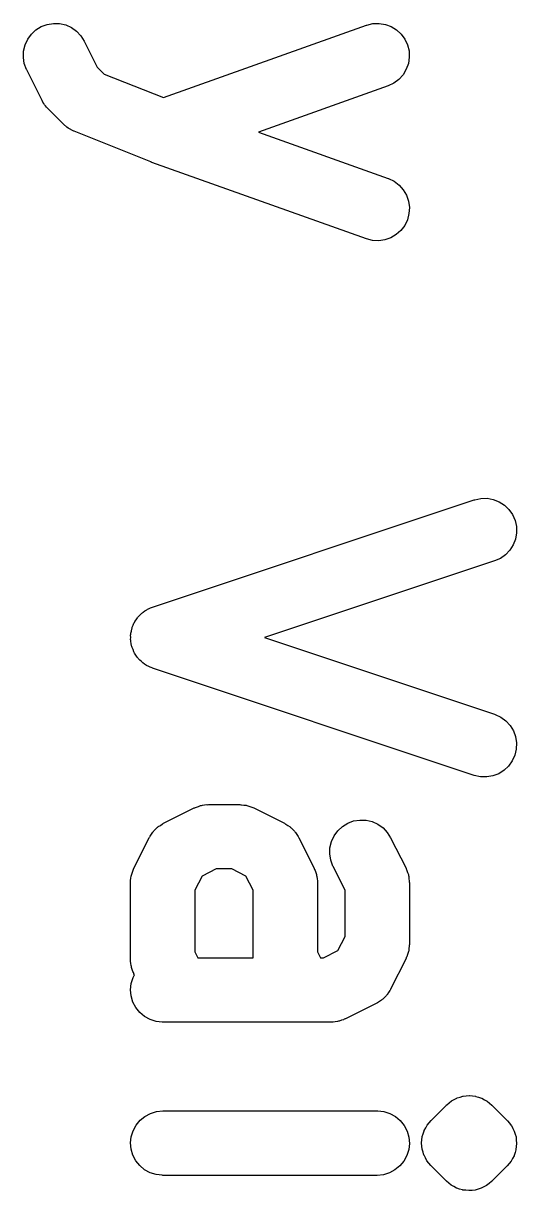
# Model space of a CAD drawing. Extents: x 0.7 to 15.8, y -5 to -0.9.
# Drawn here: x 0.9477 to 1.0382, y -3.4704 to -3.2562 of the extents above; entities that cross this region are included whole.
import ezdxf

# ---------------------------------------------------------------- set-up
doc = ezdxf.new("R2010")
doc.units = 0
doc.header["$MEASUREMENT"] = 0
doc.layers.add('BLACK', color=7, linetype='CONTINUOUS')

msp = doc.modelspace()

# ---------------------------------------------------------------- linework, layer by layer
at = {"layer": 'BLACK', "linetype": 'CONTINUOUS'}
for p, q in [((0.950016, -3.25736), (0.950995, -3.25676)), ((0.950995, -3.25676), (0.952075, -3.25635)), ((0.952075, -3.25635), (0.953212, -3.25616)), ((0.953212, -3.25616), (0.954364, -3.2562)), ((0.954364, -3.2562), (0.955487, -3.25646)), ((0.955487, -3.25646), (0.956538, -3.25693)), ((0.956538, -3.25693), (0.957477, -3.2576)), ((0.973403, -3.2698), (1.01067, -3.2565)), ((1.01067, -3.2565), (1.01075, -3.25647)), ((1.01075, -3.25647), (1.01187, -3.2562)), ((1.01187, -3.2562), (1.01302, -3.25616)), ((1.01302, -3.25616), (1.01416, -3.25635)), ((1.01416, -3.25635), (1.01524, -3.25675)), ((1.01524, -3.25675), (1.01622, -3.25735)), ((0.948017, -3.26013), (0.948497, -3.25908)), ((0.948497, -3.25908), (0.949172, -3.25815)), ((0.949172, -3.25815), (0.950016, -3.25736)), ((0.957477, -3.2576), (0.958268, -3.25844)), ((0.958268, -3.25844), (0.958882, -3.25942)), ((1.01622, -3.25735), (1.01707, -3.25813)), ((1.01707, -3.25813), (1.01775, -3.25906)), ((1.01775, -3.25906), (1.01823, -3.26011)), ((0.947704, -3.2624), (0.947749, -3.26125)), ((0.947749, -3.26125), (0.948017, -3.26013)), ((0.958882, -3.25942), (0.961265, -3.26418)), ((1.01823, -3.26011), (1.0185, -3.26123)), ((1.0185, -3.26123), (1.01855, -3.26238)), ((0.947884, -3.26354), (0.947704, -3.2624)), ((1.01855, -3.26238), (1.01838, -3.26352)), ((0.948281, -3.26462), (0.947884, -3.26354)), ((0.948317, -3.2647), (0.948281, -3.26462)), ((0.95113, -3.27032), (0.948317, -3.2647)), ((0.961265, -3.26418), (0.962542, -3.26546)), ((0.962542, -3.26546), (0.973403, -3.2698)), ((1.01739, -3.26559), (1.01661, -3.26644)), ((1.01798, -3.2646), (1.01739, -3.26559)), ((1.01838, -3.26352), (1.01798, -3.2646)), ((1.01464, -3.26762), (0.990843, -3.27612)), ((1.01568, -3.26713), (1.01464, -3.26762)), ((1.01661, -3.26644), (1.01568, -3.26713)), ((0.951306, -3.2706), (0.95113, -3.27032)), ((0.951459, -3.2709), (0.951306, -3.2706)), ((0.951612, -3.27109), (0.951459, -3.2709)), ((0.951743, -3.2713), (0.951612, -3.27109)), ((0.951971, -3.27154), (0.951743, -3.2713)), ((0.952178, -3.2718), (0.951971, -3.27154)), ((0.952236, -3.27186), (0.952178, -3.2718)), ((0.955048, -3.27467), (0.952236, -3.27186)), ((0.955705, -3.27521), (0.955048, -3.27467)), ((0.955938, -3.2754), (0.955705, -3.27521)), ((0.955939, -3.2754), (0.955938, -3.2754)), ((0.956954, -3.27595), (0.955939, -3.2754)), ((0.955939, -3.2754), (0.955939, -3.2754)), ((0.956955, -3.27595), (0.956954, -3.27595)), ((0.957031, -3.27598), (0.956955, -3.27595)), ((0.971091, -3.2816), (0.957031, -3.27598)), ((0.990843, -3.27612), (1.01464, -3.28462)), ((0.971158, -3.28162), (0.971091, -3.2816)), ((0.971221, -3.28165), (0.971158, -3.28162)), ((0.971298, -3.28168), (0.971221, -3.28165)), ((1.01067, -3.29574), (0.971298, -3.28168)), ((1.01464, -3.28462), (1.01472, -3.28465)), ((1.01472, -3.28465), (1.01575, -3.28515)), ((1.01575, -3.28515), (1.01667, -3.28585)), ((1.01667, -3.28585), (1.01744, -3.28671)), ((1.01744, -3.28671), (1.01802, -3.28771)), ((1.01802, -3.28771), (1.0184, -3.2888)), ((1.0184, -3.2888), (1.01856, -3.28994)), ((1.01849, -3.29109), (1.0182, -3.2922)), ((1.01856, -3.28994), (1.01849, -3.29109)), ((1.0177, -3.29324), (1.01701, -3.29416)), ((1.0182, -3.2922), (1.0177, -3.29324)), ((1.01516, -3.29552), (1.01408, -3.29591)), ((1.01615, -3.29494), (1.01516, -3.29552)), ((1.01701, -3.29416), (1.01615, -3.29494)), ((1.01179, -3.29602), (1.01067, -3.29574)), ((1.01294, -3.29608), (1.01179, -3.29602)), ((1.01408, -3.29591), (1.01294, -3.29608)), ((0.971417, -3.36332), (1.03047, -3.34363)), ((1.03047, -3.34363), (1.03055, -3.34361)), ((1.03055, -3.34361), (1.03168, -3.34337)), ((1.03168, -3.34337), (1.03283, -3.34335)), ((1.03283, -3.34335), (1.03396, -3.34356)), ((1.03396, -3.34356), (1.03504, -3.34398)), ((1.03504, -3.34398), (1.03601, -3.3446)), ((1.03601, -3.3446), (1.03683, -3.3454)), ((1.03683, -3.3454), (1.03749, -3.34635)), ((1.03749, -3.34635), (1.03796, -3.34741)), ((1.03796, -3.34741), (1.0382, -3.34853)), ((1.0382, -3.34853), (1.03823, -3.34968)), ((1.03803, -3.35082), (1.03761, -3.35189)), ((1.03823, -3.34968), (1.03803, -3.35082)), ((1.037, -3.35287), (1.0362, -3.3537)), ((1.03761, -3.35189), (1.037, -3.35287)), ((1.03421, -3.35484), (0.991959, -3.36892)), ((1.03526, -3.35437), (1.03421, -3.35484)), ((1.0362, -3.3537), (1.03526, -3.35437)), ((0.969684, -3.36424), (0.970031, -3.36402)), ((0.970031, -3.36402), (0.970364, -3.36379)), ((0.970364, -3.36379), (0.970519, -3.36372)), ((0.970519, -3.36372), (0.970662, -3.36363)), ((0.970662, -3.36363), (0.971044, -3.36348)), ((0.971044, -3.36348), (0.971417, -3.36332)), ((0.967864, -3.36664), (0.968012, -3.36626)), ((0.968012, -3.36626), (0.968102, -3.36612)), ((0.968102, -3.36612), (0.968172, -3.36596)), ((0.968172, -3.36596), (0.96841, -3.36563)), ((0.96841, -3.36563), (0.968629, -3.36529)), ((0.968629, -3.36529), (0.968745, -3.36516)), ((0.968745, -3.36516), (0.968844, -3.36503)), ((0.968844, -3.36503), (0.969141, -3.36475)), ((0.969141, -3.36475), (0.969423, -3.36445)), ((0.969423, -3.36445), (0.969561, -3.36435)), ((0.969561, -3.36435), (0.969684, -3.36424)), ((0.967396, -3.36847), (0.967425, -3.3683)), ((0.967405, -3.36888), (0.967396, -3.36847)), ((0.967425, -3.3683), (0.967431, -3.36813)), ((0.967431, -3.36813), (0.967525, -3.36774)), ((0.967525, -3.36774), (0.967596, -3.36733)), ((0.967596, -3.36733), (0.967657, -3.36718)), ((0.967657, -3.36718), (0.967695, -3.36701)), ((0.967695, -3.36701), (0.967864, -3.36664)), ((0.96739, -3.36929), (0.967405, -3.36888)), ((0.967417, -3.36945), (0.96739, -3.36929)), ((0.967421, -3.36962), (0.967417, -3.36945)), ((0.967509, -3.37002), (0.967421, -3.36962)), ((0.967574, -3.37042), (0.967509, -3.37002)), ((0.967633, -3.37058), (0.967574, -3.37042)), ((0.967669, -3.37075), (0.967633, -3.37058)), ((0.991959, -3.36892), (1.03421, -3.383)), ((0.967833, -3.37112), (0.967669, -3.37075)), ((0.967975, -3.3715), (0.967833, -3.37112)), ((0.968064, -3.37165), (0.967975, -3.3715)), ((0.968131, -3.3718), (0.968064, -3.37165)), ((0.968365, -3.37214), (0.968131, -3.3718)), ((0.968578, -3.37249), (0.968365, -3.37214)), ((0.968693, -3.37261), (0.968578, -3.37249)), ((0.96879, -3.37275), (0.968693, -3.37261)), ((0.969084, -3.37303), (0.96879, -3.37275)), ((0.969361, -3.37333), (0.969084, -3.37303)), ((0.969498, -3.37343), (0.969361, -3.37333)), ((0.969619, -3.37355), (0.969498, -3.37343)), ((0.969963, -3.37377), (0.969619, -3.37355)), ((0.970293, -3.37401), (0.969963, -3.37377)), ((0.970446, -3.37408), (0.970293, -3.37401)), ((0.970588, -3.37417), (0.970446, -3.37408)), ((0.970969, -3.37432), (0.970588, -3.37417)), ((0.971339, -3.37449), (0.970969, -3.37432)), ((0.971417, -3.37452), (0.971339, -3.37449)), ((1.03047, -3.39421), (0.971417, -3.37452)), ((1.03421, -3.383), (1.03429, -3.38303)), ((1.03429, -3.38303), (1.03533, -3.38351)), ((1.03533, -3.38351), (1.03626, -3.38419)), ((1.03626, -3.38419), (1.03705, -3.38504)), ((1.03705, -3.38504), (1.03765, -3.38602)), ((1.03765, -3.38602), (1.03805, -3.3871)), ((1.03805, -3.3871), (1.03823, -3.38824)), ((1.03819, -3.38939), (1.03793, -3.39051)), ((1.03823, -3.38824), (1.03819, -3.38939)), ((1.03745, -3.39156), (1.03678, -3.3925)), ((1.03793, -3.39051), (1.03745, -3.39156)), ((1.03496, -3.3939), (1.03388, -3.3943)), ((1.03594, -3.39328), (1.03496, -3.3939)), ((1.03678, -3.3925), (1.03594, -3.39328)), ((1.0316, -3.39446), (1.03047, -3.39421)), ((1.03275, -3.3945), (1.0316, -3.39446)), ((1.03388, -3.3943), (1.03275, -3.3945)), ((0.973456, -3.40301), (0.97908, -3.40019)), ((0.97908, -3.40019), (0.979154, -3.40016)), ((0.979154, -3.40016), (0.979317, -3.4001)), ((0.979317, -3.4001), (0.979471, -3.40002)), ((0.979471, -3.40002), (0.979857, -3.3999)), ((0.979857, -3.3999), (0.980236, -3.39976)), ((0.980236, -3.39976), (0.980408, -3.39973)), ((0.980408, -3.39973), (0.980574, -3.39968)), ((0.980574, -3.39968), (0.980976, -3.39964)), ((0.980976, -3.39964), (0.981374, -3.39958)), ((0.981374, -3.39958), (0.981548, -3.39959)), ((0.981548, -3.39959), (0.981721, -3.39957)), ((0.981721, -3.39957), (0.987345, -3.39957)), ((0.987345, -3.39957), (0.987428, -3.39957)), ((0.987428, -3.39957), (0.9876, -3.39959)), ((0.9876, -3.39959), (0.987774, -3.39959)), ((0.987774, -3.39959), (0.988172, -3.39966)), ((0.988172, -3.39966), (0.988573, -3.3997)), ((0.988573, -3.3997), (0.988739, -3.39975)), ((0.988739, -3.39975), (0.98891, -3.39978)), ((0.98891, -3.39978), (0.989287, -3.39993)), ((0.989287, -3.39993), (0.989672, -3.40005)), ((0.989672, -3.40005), (0.989824, -3.40013)), ((0.989824, -3.40013), (0.989986, -3.40019)), ((0.989986, -3.40019), (0.995611, -3.40301)), ((1.00724, -3.40299), (1.00832, -3.40258)), ((1.00832, -3.40258), (1.00945, -3.4024)), ((1.00945, -3.4024), (1.01061, -3.40243)), ((1.01061, -3.40243), (1.01173, -3.40269)), ((1.01173, -3.40269), (1.01278, -3.40317)), ((0.971235, -3.40498), (0.971479, -3.40461)), ((0.971479, -3.40461), (0.971568, -3.40452)), ((0.971568, -3.40452), (0.971642, -3.40441)), ((0.971642, -3.40441), (0.971969, -3.4041)), ((0.971969, -3.4041), (0.972282, -3.40378)), ((0.972282, -3.40378), (0.972387, -3.40371)), ((0.972387, -3.40371), (0.97248, -3.40362)), ((0.97248, -3.40362), (0.97286, -3.40338)), ((0.97286, -3.40338), (0.973231, -3.40313)), ((0.973231, -3.40313), (0.973348, -3.40307)), ((0.973348, -3.40307), (0.973456, -3.40301)), ((0.995611, -3.40301), (0.995684, -3.40304)), ((0.995684, -3.40304), (0.995791, -3.40311)), ((0.995791, -3.40311), (0.995908, -3.40317)), ((0.995908, -3.40317), (0.996274, -3.40343)), ((0.996274, -3.40343), (0.996651, -3.40367)), ((0.996651, -3.40367), (0.996743, -3.40376)), ((0.996743, -3.40376), (0.996847, -3.40383)), ((0.996847, -3.40383), (0.997155, -3.40416)), ((0.997155, -3.40416), (0.997478, -3.40447)), ((0.997478, -3.40447), (0.99755, -3.40458)), ((0.99755, -3.40458), (0.997638, -3.40467)), ((0.997638, -3.40467), (0.997877, -3.40505)), ((1.00474, -3.40532), (1.00542, -3.40438)), ((1.00542, -3.40438), (1.00626, -3.4036)), ((1.00626, -3.4036), (1.00724, -3.40299)), ((1.01278, -3.40317), (1.01372, -3.40383)), ((1.01372, -3.40383), (1.01451, -3.40467)), ((1.01451, -3.40467), (1.01512, -3.40565)), ((0.968003, -3.41127), (0.970815, -3.40565)), ((0.970815, -3.40565), (0.970852, -3.40557)), ((0.970852, -3.40557), (0.970921, -3.40547)), ((0.970921, -3.40547), (0.970974, -3.40535)), ((0.970974, -3.40535), (0.971235, -3.40498)), ((0.997877, -3.40505), (0.998133, -3.40542)), ((0.998133, -3.40542), (0.998184, -3.40554)), ((0.998184, -3.40554), (0.998252, -3.40565)), ((0.998252, -3.40565), (1.00106, -3.41127)), ((1.00399, -3.40748), (1.00426, -3.40636)), ((1.00426, -3.40636), (1.00474, -3.40532)), ((1.01512, -3.40565), (1.01794, -3.41127)), ((1.00395, -3.40864), (1.00399, -3.40748)), ((1.00413, -3.40977), (1.00395, -3.40864)), ((0.96794, -3.41143), (0.968003, -3.41127)), ((1.00106, -3.41127), (1.0011, -3.41135)), ((1.00452, -3.41086), (1.00413, -3.40977)), ((1.00456, -3.41093), (1.00452, -3.41086)), ((1.00675, -3.41531), (1.00456, -3.41093)), ((1.01794, -3.41127), (1.01797, -3.41135)), ((0.967395, -3.41348), (0.967463, -3.41309)), ((0.967399, -3.41366), (0.967395, -3.41348)), ((0.967463, -3.41309), (0.967508, -3.41269)), ((0.967508, -3.41269), (0.967561, -3.41252)), ((0.967561, -3.41252), (0.96759, -3.41235)), ((0.96759, -3.41235), (0.967735, -3.41197)), ((0.967735, -3.41197), (0.967857, -3.41159)), ((0.967857, -3.41159), (0.96794, -3.41143)), ((0.980498, -3.41269), (0.97919, -3.41531)), ((0.983115, -3.41138), (0.980498, -3.41269)), ((0.985951, -3.41138), (0.983115, -3.41138)), ((0.988568, -3.41269), (0.985951, -3.41138)), ((0.989876, -3.41531), (0.988568, -3.41269)), ((1.0011, -3.41135), (1.00116, -3.41151)), ((1.00116, -3.41151), (1.00124, -3.41166)), ((1.00124, -3.41166), (1.00136, -3.41205)), ((1.00136, -3.41205), (1.0015, -3.41243)), ((1.0015, -3.41243), (1.00152, -3.4126)), ((1.00152, -3.4126), (1.00157, -3.41277)), ((1.00157, -3.41277), (1.00161, -3.41317)), ((1.00161, -3.41317), (1.00168, -3.41357)), ((1.01797, -3.41135), (1.01803, -3.41151)), ((1.01803, -3.41151), (1.01811, -3.41166)), ((1.01811, -3.41166), (1.01823, -3.41205)), ((1.01823, -3.41205), (1.01837, -3.41243)), ((1.01837, -3.41243), (1.0184, -3.4126)), ((1.0184, -3.4126), (1.01845, -3.41277)), ((1.01845, -3.41277), (1.01849, -3.41317)), ((1.01849, -3.41317), (1.01855, -3.41357)), ((0.967379, -3.41391), (0.96738, -3.41383)), ((0.967379, -3.42797), (0.967379, -3.41391)), ((0.96738, -3.41383), (0.967399, -3.41366)), ((0.97919, -3.41531), (0.97919, -3.42658)), ((0.989876, -3.42769), (0.989876, -3.41531)), ((1.00168, -3.41357), (1.00167, -3.41374)), ((1.00167, -3.41374), (1.00169, -3.41391)), ((1.00169, -3.41391), (1.00169, -3.42658)), ((1.00675, -3.42377), (1.00675, -3.41531)), ((1.01855, -3.41357), (1.01854, -3.41374)), ((1.01854, -3.41374), (1.01856, -3.41391)), ((1.01856, -3.41391), (1.01856, -3.42516)), ((1.00544, -3.42638), (1.00675, -3.42377)), ((1.01848, -3.42599), (1.01843, -3.42639)), ((1.01854, -3.42559), (1.01848, -3.42599)), ((1.01856, -3.42524), (1.01854, -3.42542)), ((1.01854, -3.42542), (1.01854, -3.42559)), ((1.01856, -3.42516), (1.01856, -3.42524)), ((0.967396, -3.42815), (0.967379, -3.42797)), ((0.967389, -3.42832), (0.967396, -3.42815)), ((0.967452, -3.42872), (0.967389, -3.42832)), ((0.97919, -3.42658), (0.979747, -3.42769)), ((0.979747, -3.42769), (0.989876, -3.42769)), ((1.00169, -3.42658), (1.00224, -3.42769)), ((1.00224, -3.42769), (1.00282, -3.42769)), ((1.00282, -3.42769), (1.00544, -3.42638)), ((1.01794, -3.4278), (1.01512, -3.43343)), ((1.018, -3.42764), (1.01794, -3.4278)), ((1.01808, -3.42749), (1.018, -3.42764)), ((1.0182, -3.4271), (1.01808, -3.42749)), ((1.01835, -3.42673), (1.0182, -3.4271)), ((1.01838, -3.42656), (1.01835, -3.42673)), ((1.01843, -3.42639), (1.01838, -3.42656)), ((0.967492, -3.42912), (0.967452, -3.42872)), ((0.967542, -3.42929), (0.967492, -3.42912)), ((0.967569, -3.42946), (0.967542, -3.42929)), ((0.967708, -3.42984), (0.967569, -3.42946)), ((0.967825, -3.43022), (0.967708, -3.42984)), ((0.967906, -3.43038), (0.967825, -3.43022)), ((0.967966, -3.43054), (0.967906, -3.43038)), ((0.968003, -3.43061), (0.967966, -3.43054)), ((0.968105, -3.43082), (0.968003, -3.43061)), ((0.967379, -3.43356), (0.9675, -3.43241)), ((0.9675, -3.43241), (0.967841, -3.43131)), ((0.967841, -3.43131), (0.968105, -3.43082)), ((0.967484, -3.4347), (0.967379, -3.43356)), ((0.967809, -3.43581), (0.967484, -3.4347)), ((1.0143, -3.43466), (1.01397, -3.43497)), ((1.01437, -3.43456), (1.0143, -3.43466)), ((1.01446, -3.43447), (1.01437, -3.43456)), ((1.0147, -3.43409), (1.01446, -3.43447)), ((1.01497, -3.43372), (1.0147, -3.43409)), ((1.01502, -3.43361), (1.01497, -3.43372)), ((1.01509, -3.4335), (1.01502, -3.43361)), ((1.01512, -3.43343), (1.01509, -3.4335)), ((0.968343, -3.43683), (0.967809, -3.43581)), ((0.969065, -3.43773), (0.968343, -3.43683)), ((1.01248, -3.43607), (1.00686, -3.43888)), ((1.01259, -3.436), (1.01248, -3.43607)), ((1.01271, -3.43595), (1.01259, -3.436)), ((1.01308, -3.43569), (1.01271, -3.43595)), ((1.01346, -3.43545), (1.01308, -3.43569)), ((1.01355, -3.43537), (1.01346, -3.43545)), ((1.01366, -3.43529), (1.01355, -3.43537)), ((1.01397, -3.43497), (1.01366, -3.43529)), ((0.969948, -3.43847), (0.969065, -3.43773)), ((0.970958, -3.43903), (0.969948, -3.43847)), ((0.972057, -3.43937), (0.970958, -3.43903)), ((1.00608, -3.43917), (1.0057, -3.43931)), ((1.00647, -3.43906), (1.00608, -3.43917)), ((1.00662, -3.43898), (1.00647, -3.43906)), ((1.00679, -3.43892), (1.00662, -3.43898)), ((1.00686, -3.43888), (1.00679, -3.43892)), ((0.973202, -3.4395), (0.972057, -3.43937)), ((0.973285, -3.4395), (0.973202, -3.4395)), ((1.00422, -3.4395), (0.973285, -3.4395)), ((1.00439, -3.43949), (1.00422, -3.4395)), ((1.00456, -3.43949), (1.00439, -3.43949)), ((1.00496, -3.43943), (1.00456, -3.43949)), ((1.00537, -3.43939), (1.00496, -3.43943)), ((1.00553, -3.43934), (1.00537, -3.43939)), ((1.0057, -3.43931), (1.00553, -3.43934)), ((1.02584, -3.45433), (1.02628, -3.45398)), ((1.02628, -3.45398), (1.0263, -3.45397)), ((1.0263, -3.45397), (1.02631, -3.45395)), ((1.02631, -3.45395), (1.02681, -3.4537)), ((1.02681, -3.4537), (1.0273, -3.45344)), ((1.0273, -3.45344), (1.02732, -3.45343)), ((1.02732, -3.45343), (1.02733, -3.45342)), ((1.02733, -3.45342), (1.02787, -3.45327)), ((1.02787, -3.45327), (1.0284, -3.45311)), ((1.0284, -3.45311), (1.02842, -3.45311)), ((1.02842, -3.45311), (1.02844, -3.4531)), ((1.02844, -3.4531), (1.02899, -3.45305)), ((1.02899, -3.45305), (1.02955, -3.453)), ((1.02955, -3.453), (1.02957, -3.453)), ((1.02957, -3.453), (1.02959, -3.453)), ((1.02959, -3.453), (1.03014, -3.45306)), ((1.03014, -3.45306), (1.03069, -3.45312)), ((1.03069, -3.45312), (1.03071, -3.45312)), ((1.03071, -3.45312), (1.03074, -3.45313)), ((1.03074, -3.45313), (1.03126, -3.45329)), ((1.03126, -3.45329), (1.0318, -3.45346)), ((1.0318, -3.45346), (1.03182, -3.45347)), ((1.03182, -3.45347), (1.03184, -3.45347)), ((1.03184, -3.45347), (1.03232, -3.45374)), ((1.03232, -3.45374), (1.03281, -3.454)), ((1.03281, -3.454), (1.03283, -3.45401)), ((1.03283, -3.45401), (1.03285, -3.45402)), ((1.03285, -3.45402), (1.03328, -3.45438)), ((0.970016, -3.4568), (0.971034, -3.45626)), ((0.971034, -3.45626), (0.972138, -3.45593)), ((0.972138, -3.45593), (0.973285, -3.45581)), ((0.973285, -3.45581), (1.01265, -3.45581)), ((1.01265, -3.45581), (1.01274, -3.45581)), ((1.01274, -3.45581), (1.01388, -3.45594)), ((1.01388, -3.45594), (1.01498, -3.45629)), ((1.01498, -3.45629), (1.01599, -3.45685)), ((1.02254, -3.45754), (1.02535, -3.45473)), ((1.02535, -3.45473), (1.02538, -3.4547)), ((1.02538, -3.4547), (1.02541, -3.45467)), ((1.02538, -3.4547), (1.02538, -3.4547)), ((1.02538, -3.4547), (1.02538, -3.4547)), ((1.02541, -3.45467), (1.02584, -3.45433)), ((1.03328, -3.45438), (1.0337, -3.45473)), ((1.0337, -3.45473), (1.03652, -3.45754)), ((0.967841, -3.45943), (0.968389, -3.45842)), ((0.968389, -3.45842), (0.969123, -3.45753)), ((0.969123, -3.45753), (0.970016, -3.4568)), ((1.01599, -3.45685), (1.01687, -3.45759)), ((1.01687, -3.45759), (1.0176, -3.45849)), ((1.02155, -3.45892), (1.02181, -3.45843)), ((1.02181, -3.45843), (1.02182, -3.45842)), ((1.02181, -3.45843), (1.02181, -3.45843)), ((1.02182, -3.45842), (1.02183, -3.45841)), ((1.02183, -3.4584), (1.02219, -3.45797)), ((1.02183, -3.45841), (1.02183, -3.4584)), ((1.02219, -3.45797), (1.02254, -3.45754)), ((1.03652, -3.45754), (1.03654, -3.45757)), ((1.03654, -3.45757), (1.03654, -3.45757)), ((1.03654, -3.45757), (1.03655, -3.45757)), ((1.03655, -3.45757), (1.03656, -3.45759)), ((1.03656, -3.45759), (1.03656, -3.45759)), ((1.03656, -3.45759), (1.03656, -3.45759)), ((1.03656, -3.45759), (1.03657, -3.4576)), ((1.03657, -3.4576), (1.03692, -3.45804)), ((1.03692, -3.45804), (1.03727, -3.45847)), ((1.03727, -3.45847), (1.03727, -3.45848)), ((0.967379, -3.46168), (0.9675, -3.46053)), ((0.9675, -3.46053), (0.967841, -3.45943)), ((1.0176, -3.45849), (1.01813, -3.45951)), ((1.01813, -3.45951), (1.01846, -3.46061)), ((1.01846, -3.46061), (1.01856, -3.46176)), ((1.02087, -3.46111), (1.02093, -3.46055)), ((1.02093, -3.46051), (1.0211, -3.45998)), ((1.02093, -3.46052), (1.02093, -3.46051)), ((1.02093, -3.46053), (1.02093, -3.46052)), ((1.02093, -3.46054), (1.02093, -3.46053)), ((1.02093, -3.46055), (1.02093, -3.46054)), ((1.0211, -3.45998), (1.02126, -3.45945)), ((1.02126, -3.45945), (1.02127, -3.45944)), ((1.02127, -3.45943), (1.02128, -3.45942)), ((1.02127, -3.45944), (1.02127, -3.45943)), ((1.02128, -3.45941), (1.02155, -3.45892)), ((1.02128, -3.45942), (1.02128, -3.45941)), ((1.03727, -3.45848), (1.03728, -3.45849)), ((1.03728, -3.45849), (1.03729, -3.4585)), ((1.03729, -3.4585), (1.03729, -3.4585)), ((1.03729, -3.4585), (1.03755, -3.459)), ((1.03755, -3.459), (1.03781, -3.45949)), ((1.03781, -3.45949), (1.03781, -3.4595)), ((1.03781, -3.4595), (1.03782, -3.45951)), ((1.03782, -3.45951), (1.03782, -3.45952)), ((1.03782, -3.45952), (1.03782, -3.45953)), ((1.03782, -3.45953), (1.03798, -3.46006)), ((1.03798, -3.46006), (1.03814, -3.46059)), ((1.03814, -3.46059), (1.03814, -3.4606)), ((1.03814, -3.4606), (1.03814, -3.46061)), ((1.03814, -3.46061), (1.03814, -3.46062)), ((1.03814, -3.46062), (1.03814, -3.46063)), ((0.967484, -3.46283), (0.967379, -3.46168)), ((1.01856, -3.46176), (1.01844, -3.46291)), ((1.02081, -3.46166), (1.02087, -3.46111)), ((1.02081, -3.46167), (1.02081, -3.46166)), ((1.02081, -3.46168), (1.02081, -3.46167)), ((1.02081, -3.46169), (1.02081, -3.46168)), ((1.02081, -3.4617), (1.02081, -3.46169)), ((1.02086, -3.46225), (1.02081, -3.4617)), ((1.02091, -3.46281), (1.02086, -3.46225)), ((1.03818, -3.46233), (1.03813, -3.46289)), ((1.03814, -3.46063), (1.03819, -3.46119)), ((1.03824, -3.46178), (1.03818, -3.46233)), ((1.03819, -3.46119), (1.03825, -3.46174)), ((1.03825, -3.46174), (1.03824, -3.46175)), ((1.03824, -3.46175), (1.03825, -3.46176)), ((1.03825, -3.46176), (1.03824, -3.46177)), ((1.03824, -3.46177), (1.03824, -3.46178)), ((0.967809, -3.46393), (0.967484, -3.46283)), ((0.968343, -3.46495), (0.967809, -3.46393)), ((1.0181, -3.46401), (1.01755, -3.46502)), ((1.01844, -3.46291), (1.0181, -3.46401)), ((1.02091, -3.46282), (1.02091, -3.46281)), ((1.02091, -3.46283), (1.02091, -3.46282)), ((1.02092, -3.46284), (1.02091, -3.46283)), ((1.02092, -3.46285), (1.02092, -3.46284)), ((1.02108, -3.46338), (1.02092, -3.46285)), ((1.02123, -3.46391), (1.02108, -3.46338)), ((1.02124, -3.46392), (1.02123, -3.46391)), ((1.02124, -3.46393), (1.02124, -3.46392)), ((1.02124, -3.46394), (1.02124, -3.46393)), ((1.02125, -3.46395), (1.02124, -3.46394)), ((1.02151, -3.46444), (1.02125, -3.46395)), ((1.02176, -3.46494), (1.02151, -3.46444)), ((1.03751, -3.46452), (1.03725, -3.465)), ((1.03778, -3.46403), (1.03751, -3.46452)), ((1.03779, -3.464), (1.03778, -3.46401)), ((1.03778, -3.46401), (1.03778, -3.46402)), ((1.03778, -3.46402), (1.03778, -3.46403)), ((1.03795, -3.46346), (1.03779, -3.46399)), ((1.03779, -3.46399), (1.03779, -3.464)), ((1.03812, -3.46293), (1.03795, -3.46346)), ((1.03813, -3.4629), (1.03812, -3.46291)), ((1.03812, -3.46291), (1.03812, -3.46292)), ((1.03812, -3.46292), (1.03812, -3.46293)), ((1.03813, -3.46289), (1.03813, -3.4629)), ((0.969065, -3.46585), (0.968343, -3.46495)), ((0.969948, -3.46659), (0.969065, -3.46585)), ((0.970958, -3.46715), (0.969948, -3.46659)), ((1.01592, -3.46664), (1.01491, -3.46718)), ((1.01682, -3.46591), (1.01592, -3.46664)), ((1.01755, -3.46502), (1.01682, -3.46591)), ((1.02177, -3.46494), (1.02176, -3.46494)), ((1.02177, -3.46495), (1.02177, -3.46494)), ((1.02178, -3.46496), (1.02177, -3.46495)), ((1.02179, -3.46497), (1.02178, -3.46496)), ((1.02213, -3.4654), (1.02179, -3.46497)), ((1.02248, -3.46584), (1.02213, -3.4654)), ((1.0225, -3.46585), (1.02248, -3.46584)), ((1.02251, -3.46586), (1.0225, -3.46585)), ((1.0225, -3.46585), (1.0225, -3.46585)), ((1.0225, -3.46585), (1.0225, -3.46585)), ((1.02251, -3.46587), (1.02251, -3.46586)), ((1.02254, -3.4659), (1.02251, -3.46587)), ((1.02251, -3.46587), (1.02251, -3.46587)), ((1.02535, -3.46871), (1.02254, -3.4659)), ((1.03652, -3.4659), (1.0337, -3.46871)), ((1.03687, -3.46546), (1.03652, -3.4659)), ((1.03722, -3.46504), (1.03687, -3.46546)), ((1.03723, -3.46503), (1.03722, -3.46504)), ((1.03724, -3.46502), (1.03723, -3.46503)), ((1.03725, -3.465), (1.03724, -3.46501)), ((1.03724, -3.46501), (1.03724, -3.46502)), ((0.972057, -3.4675), (0.970958, -3.46715)), ((0.973202, -3.46762), (0.972057, -3.4675)), ((0.973285, -3.46763), (0.973202, -3.46762)), ((1.01265, -3.46763), (0.973285, -3.46763)), ((1.0138, -3.46751), (1.01265, -3.46763)), ((1.01491, -3.46718), (1.0138, -3.46751)), ((1.02578, -3.46906), (1.02535, -3.46871)), ((1.02621, -3.46942), (1.02578, -3.46906)), ((1.03321, -3.46911), (1.03278, -3.46946)), ((1.03364, -3.46877), (1.03321, -3.46911)), ((1.03367, -3.46874), (1.03364, -3.46877)), ((1.03368, -3.46874), (1.03367, -3.46874)), ((1.03367, -3.46874), (1.03367, -3.46874)), ((1.0337, -3.46871), (1.03368, -3.46874)), ((1.02623, -3.46943), (1.02621, -3.46942)), ((1.02624, -3.46944), (1.02623, -3.46943)), ((1.02673, -3.4697), (1.02624, -3.46944)), ((1.02722, -3.46997), (1.02673, -3.4697)), ((1.02724, -3.46997), (1.02722, -3.46997)), ((1.02726, -3.46998), (1.02724, -3.46997)), ((1.02779, -3.47015), (1.02726, -3.46998)), ((1.02832, -3.47031), (1.02779, -3.47015)), ((1.02834, -3.47031), (1.02832, -3.47031)), ((1.02836, -3.47032), (1.02834, -3.47031)), ((1.02891, -3.47038), (1.02836, -3.47032)), ((1.02947, -3.47044), (1.02891, -3.47038)), ((1.02949, -3.47044), (1.02947, -3.47044)), ((1.02951, -3.47044), (1.02949, -3.47044)), ((1.03006, -3.47039), (1.02951, -3.47044)), ((1.03061, -3.47034), (1.03006, -3.47039)), ((1.03063, -3.47033), (1.03061, -3.47034)), ((1.03065, -3.47033), (1.03063, -3.47033)), ((1.03119, -3.47017), (1.03065, -3.47033)), ((1.03172, -3.47001), (1.03119, -3.47017)), ((1.03174, -3.47001), (1.03172, -3.47001)), ((1.03176, -3.47), (1.03174, -3.47001)), ((1.03225, -3.46974), (1.03176, -3.47)), ((1.03274, -3.46948), (1.03225, -3.46974)), ((1.03276, -3.46947), (1.03274, -3.46948)), ((1.03278, -3.46946), (1.03276, -3.46947))]:
    msp.add_line(p, q, dxfattribs=at)

doc.saveas('drawing.dxf')
